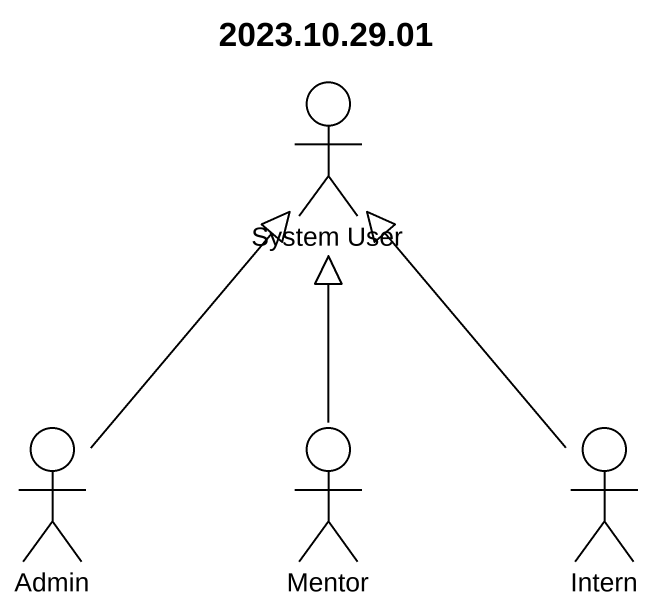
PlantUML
@startuml
title 2023.10.29.01
actor "System User" as System_User
actor Admin
actor Mentor
actor Intern
Admin -up-|> System_User
Mentor -up-|> System_User
Intern -up-|> System_User
@enduml
